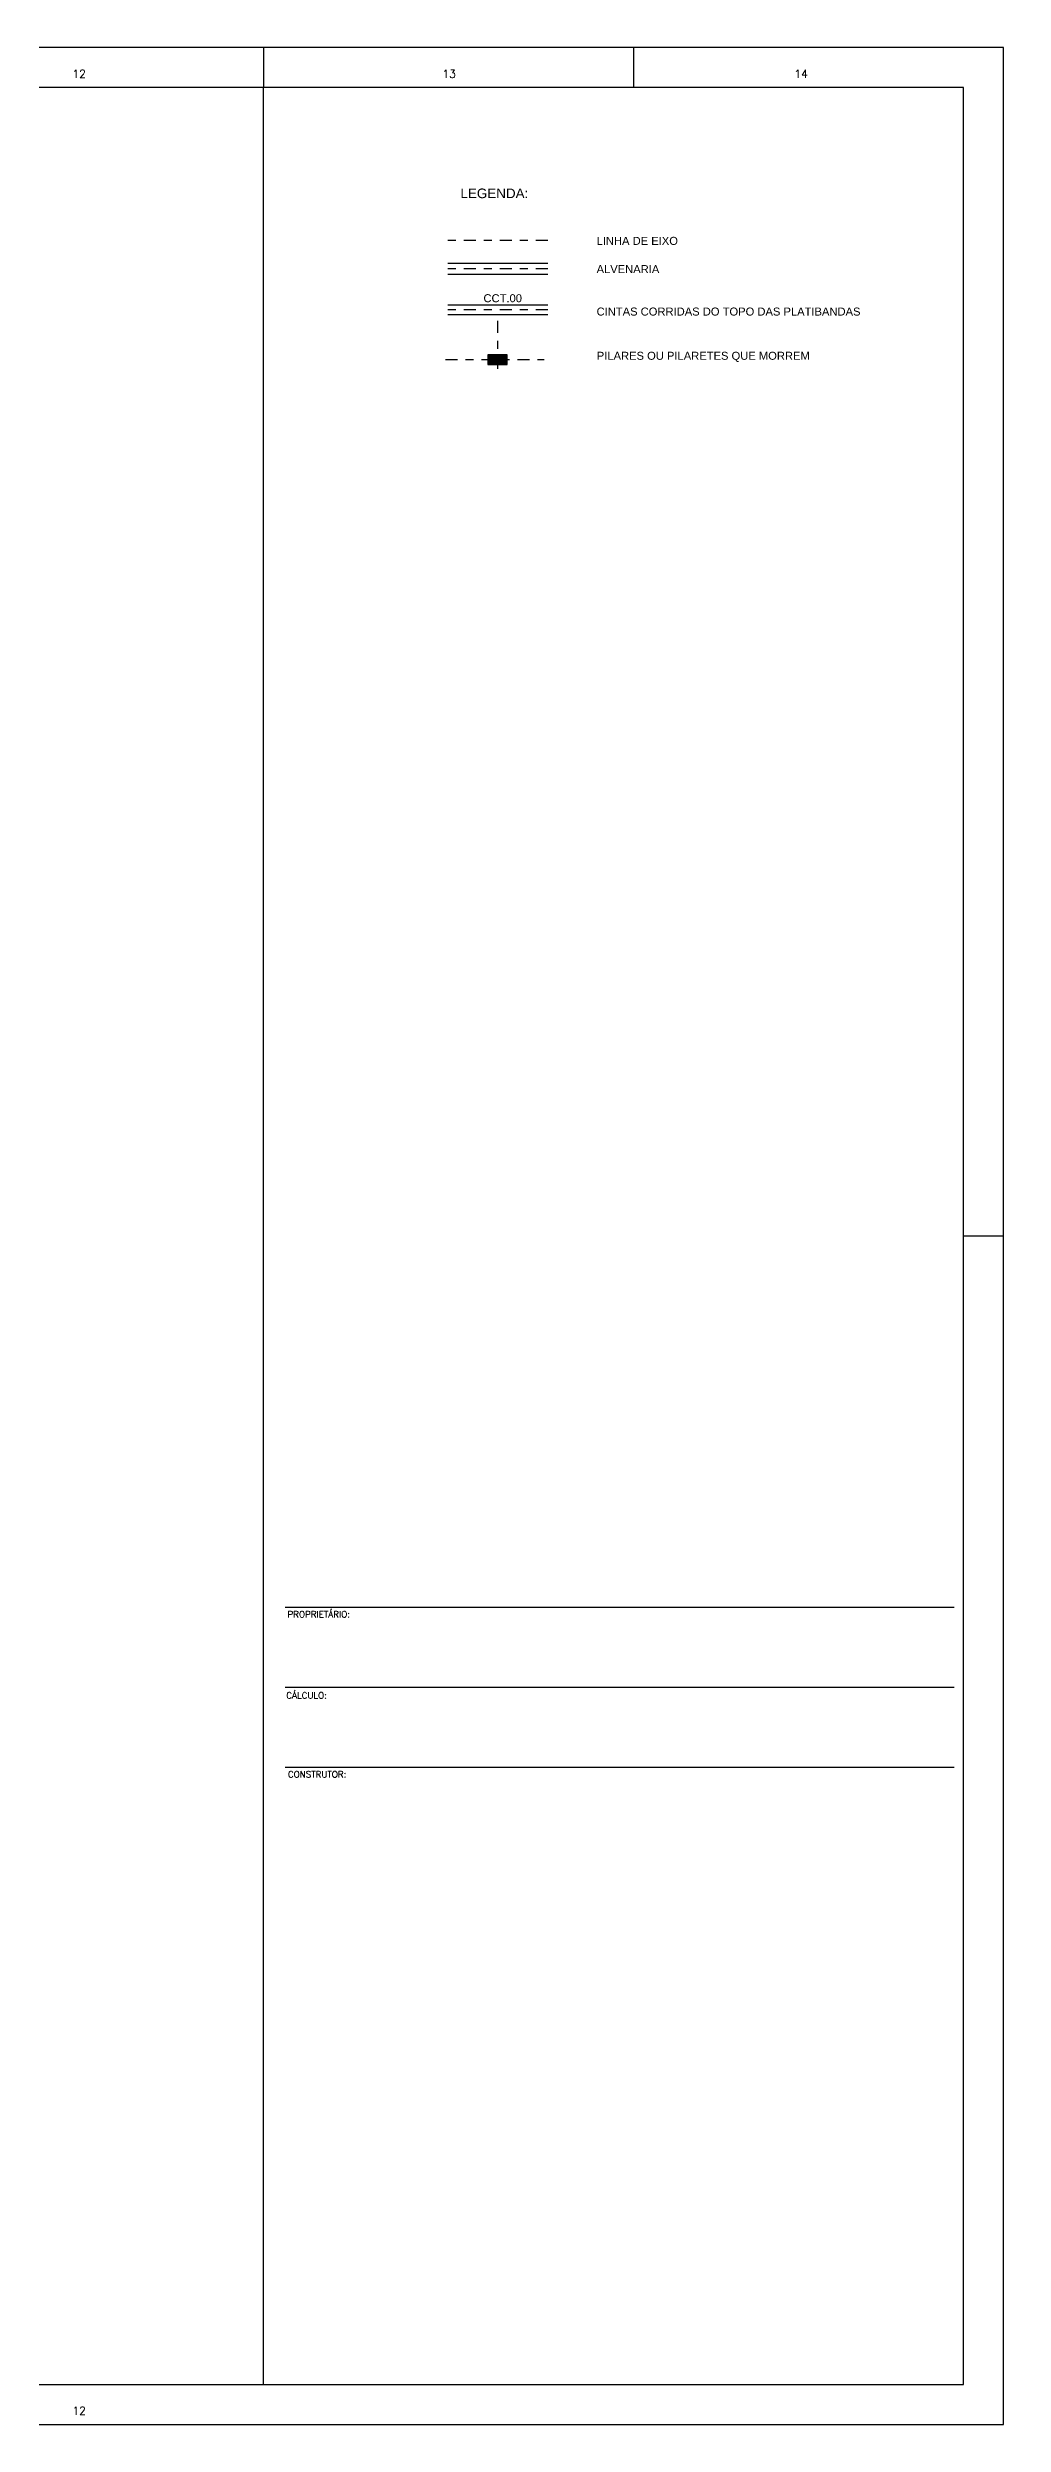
# Model space of a CAD drawing. Header units: millimetres. Extents: x 3659 to 4048, y 1324 to 1399.
# Drawn here: x 3948.71 to 3960.66, y 1360.95 to 1390.65 of the extents above; entities that cross this region are included whole.
import ezdxf
from ezdxf.enums import TextEntityAlignment as Align

# ---------------------------------------------------------------- set-up
doc = ezdxf.new("R2010")
doc.units = ezdxf.units.MM
doc.linetypes.add('CENTER', pattern=[2, 1.25, -0.25, 0.25, -0.25])
doc.linetypes.add('DASHDOT', pattern=[1, 0.5, -0.25, 0, -0.25])
for name, color, linetype in [('01-nivel piso', 2, 'Continuous'), ('01-pilar', 7, 'Continuous'), ('eixo', 1, 'CENTER'), ('Hachura', 1, 'Continuous'), ('MATRIZ', 8, 'Continuous'), ('Moldura', 2, 'Continuous'), ('Texto 1', 2, 'Continuous')]:
    doc.layers.add(name, color=color, linetype=linetype)
doc.styles.add('maloca 1', font='romans.shx')
doc.styles.add('ROMANS', font='arial.ttf')

msp = doc.modelspace()

# ---------------------------------------------------------------- hatches: boundary and pattern name
at = {"layer": 'Hachura'}
msp.add_hatch(color=1, dxfattribs=at).paths.add_polyline_path([(3954.213534, 1386.688916), (3954.453534, 1386.688916), (3954.453534, 1386.808916), (3954.213534, 1386.808916)])

# ---------------------------------------------------------------- linework, layer by layer
at = {"layer": '01-nivel piso', "color": 2, "linetype": 'ByBlock', "ltscale": 0.05}
for p, q in [((3954.962889, 1387.430128), (3953.714537, 1387.430128)), ((3954.962889, 1387.310128), (3953.714537, 1387.310128))]:
    msp.add_line(p, q, dxfattribs=at)
at = {"layer": '01-pilar', "color": 5}
msp.add_lwpolyline([(3954.453534, 1386.688916), (3954.453534, 1386.808916), (3954.213534, 1386.808916), (3954.213534, 1386.688916)], close=True, dxfattribs=at)
at = {"layer": 'eixo', "linetype": 'DASHDOT', "ltscale": 0.3}
for p, q in [((3954.962889, 1388.236621), (3953.714537, 1388.236621)), ((3954.962889, 1387.881709), (3953.714537, 1387.881709)), ((3954.962889, 1387.370128), (3953.714537, 1387.370128)), ((3954.333534, 1387.232226), (3954.333534, 1386.557345)), ((3953.685075, 1386.748916), (3954.918898, 1386.748916))]:
    msp.add_line(p, q, dxfattribs=at)
at = {"layer": 'MATRIZ'}
for p, q in [((3954.962889, 1387.951709), (3953.714537, 1387.951709)), ((3954.962889, 1387.811709), (3953.714537, 1387.811709))]:
    msp.add_line(p, q, dxfattribs=at)
at = {"layer": 'Moldura', "color": 1}
for p, q in [((3951.408597, 1390.648453), (3951.408597, 1390.148453)), ((3951.408597, 1390.648453), (3951.408597, 1390.148453)), ((3956.033597, 1390.648453), (3956.033597, 1390.148453)), ((3951.408597, 1361.448453), (3951.408597, 1390.148453)), ((3960.158597, 1375.798453), (3960.658597, 1375.798453)), ((3951.680081, 1371.161427), (3960.044192, 1371.161427)), ((3951.680081, 1370.161427), (3960.044192, 1370.161427)), ((3951.680081, 1369.161427), (3960.044192, 1369.161427))]:
    msp.add_line(p, q, dxfattribs=at)
msp.add_lwpolyline([(3895.533597, 1360.948453), (3960.658597, 1360.948453), (3960.658597, 1390.648453), (3895.533597, 1390.648453)], close=True, dxfattribs=at)
at = {"layer": 'Moldura', "color": 6}
msp.add_lwpolyline([(3896.783597, 1361.448453), (3960.158597, 1361.448453), (3960.158597, 1390.148453), (3896.783597, 1390.148453)], close=True, dxfattribs=at)

# ---------------------------------------------------------------- texts
at = {"layer": '01-pilar', "color": 3, "style": 'ROMANS'}
msp.add_text('LEGENDA:', height=0.12, dxfattribs=at).set_placement((3953.870791, 1388.766339))
at = {"layer": 'Moldura', "color": 1, "style": 'maloca 1'}
for s, p in [('12', (3949.018576, 1390.269657)), ('13', (3953.643576, 1390.269657)), ('14', (3958.043315, 1390.269657)), ('12', (3949.018576, 1361.069657))]:
    msp.add_text(s, height=0.1, dxfattribs=at).set_placement(p)
at = {"layer": 'Moldura', "style": 'maloca 1'}
for s, p in [('PROPRIETÁRIO:', (3952.098826, 1371.032009)), ('CÁLCULO:', (3951.947192, 1370.0178)), ('CONSTRUTOR:', (3952.078967, 1369.032009))]:
    msp.add_text(s, height=0.08, dxfattribs=at).set_placement(p, align=Align.CENTER)
at = {"layer": 'Texto 1', "style": 'ROMANS'}
for s, p in [('LINHA DE EIXO', (3955.572304, 1388.182699)), ('ALVENARIA', (3955.572304, 1387.829877)), ('CCT.00', (3954.158251, 1387.465976)), ('CINTAS CORRIDAS DO TOPO DAS PLATIBANDAS', (3955.572304, 1387.299445)), ('PILARES OU PILARETES QUE MORREM', (3955.574904, 1386.747039))]:
    msp.add_text(s, height=0.1, dxfattribs=at).set_placement(p)

doc.saveas('drawing.dxf')
